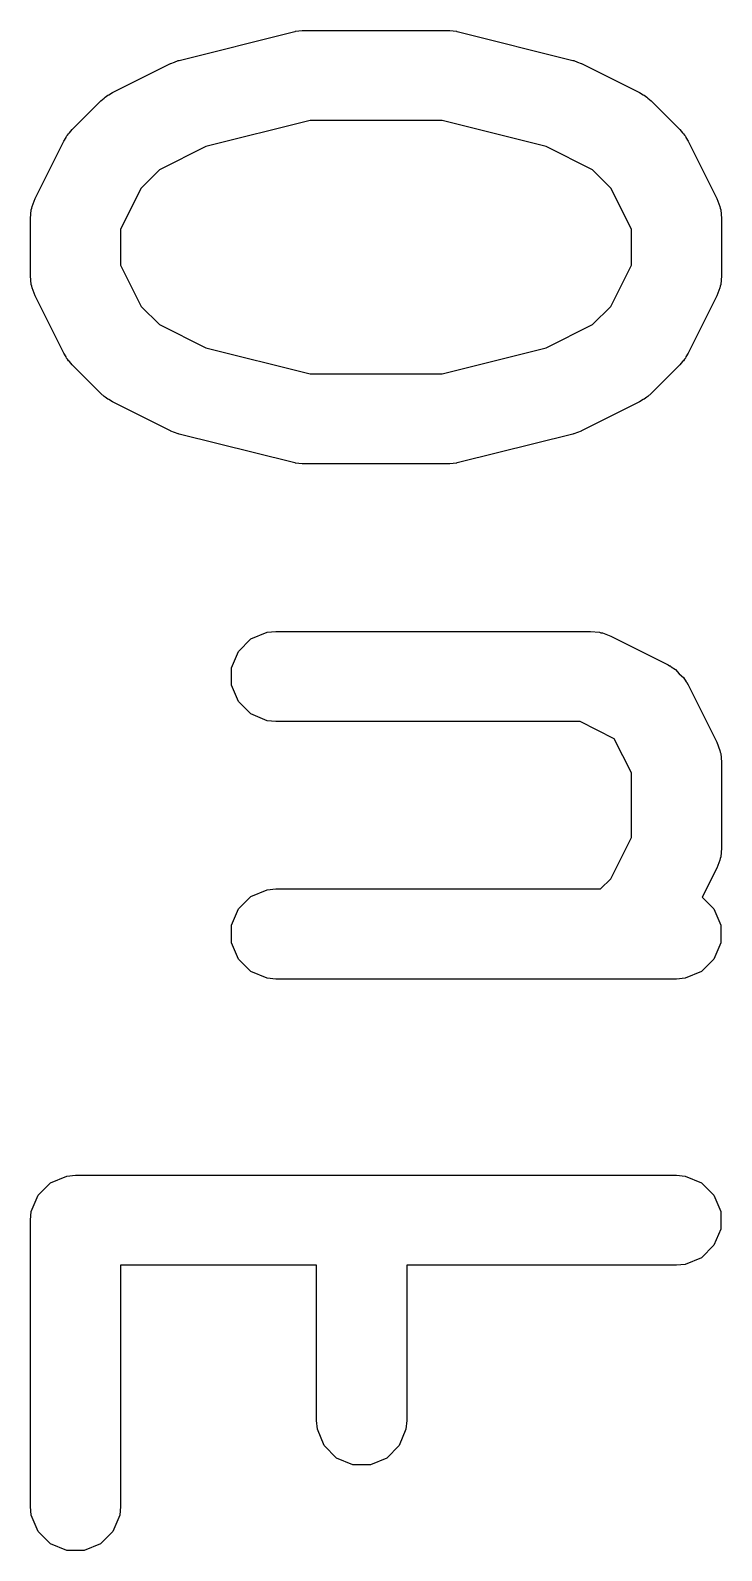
# Model space of a CAD drawing. Extents: x 2.01 to 5.6, y -4.28 to -1.65.
# Drawn here: x 4.952 to 4.9972, y -2.5655 to -2.4659 of the extents above; entities that cross this region are included whole.
import ezdxf

# ---------------------------------------------------------------- set-up
doc = ezdxf.new("R2010")
doc.units = 0
doc.header["$MEASUREMENT"] = 0
doc.layers.add('BLACK', color=7, linetype='CONTINUOUS')

msp = doc.modelspace()

# ---------------------------------------------------------------- linework, layer by layer
at = {"layer": 'BLACK', "linetype": 'CONTINUOUS'}
for p, q in [((4.961697, -2.467889), (4.969196, -2.466014)), ((4.969196, -2.466014), (4.969296, -2.465999)), ((4.969296, -2.465999), (4.969336, -2.465983)), ((4.969336, -2.465983), (4.969553, -2.465961)), ((4.969553, -2.465961), (4.969769, -2.46593)), ((4.969769, -2.46593), (4.969812, -2.465936)), ((4.969812, -2.465936), (4.969912, -2.465926)), ((4.969912, -2.465926), (4.979286, -2.465926)), ((4.979286, -2.465926), (4.979387, -2.465936)), ((4.979387, -2.465936), (4.97943, -2.46593)), ((4.97943, -2.46593), (4.979645, -2.465961)), ((4.979645, -2.465961), (4.979862, -2.465983)), ((4.979862, -2.465983), (4.979902, -2.465999)), ((4.979902, -2.465999), (4.980002, -2.466014)), ((4.980002, -2.466014), (4.987501, -2.467889)), ((4.957343, -2.469987), (4.961093, -2.468113)), ((4.961093, -2.468113), (4.961135, -2.468096)), ((4.961135, -2.468096), (4.961152, -2.468084)), ((4.961152, -2.468084), (4.961394, -2.467997)), ((4.961394, -2.467997), (4.961633, -2.467906)), ((4.961633, -2.467906), (4.961655, -2.467904)), ((4.961655, -2.467904), (4.961697, -2.467889)), ((4.987501, -2.467889), (4.987544, -2.467904)), ((4.987544, -2.467904), (4.987565, -2.467906)), ((4.987565, -2.467906), (4.987804, -2.467997)), ((4.987804, -2.467997), (4.988046, -2.468084)), ((4.988046, -2.468084), (4.988064, -2.468096)), ((4.988064, -2.468096), (4.988106, -2.468113)), ((4.988106, -2.468113), (4.991855, -2.469987)), ((4.954701, -2.472415), (4.956576, -2.470541)), ((4.956576, -2.470541), (4.956802, -2.470355)), ((4.956802, -2.470355), (4.956853, -2.470296)), ((4.956853, -2.470296), (4.956942, -2.47024)), ((4.956942, -2.47024), (4.957023, -2.470173)), ((4.957023, -2.470173), (4.957095, -2.470143)), ((4.957095, -2.470143), (4.957343, -2.469987)), ((4.991855, -2.469987), (4.992103, -2.470143)), ((4.992103, -2.470143), (4.992175, -2.470173)), ((4.992175, -2.470173), (4.992256, -2.47024)), ((4.992256, -2.47024), (4.992345, -2.470296)), ((4.992345, -2.470296), (4.992396, -2.470355)), ((4.992396, -2.470355), (4.992623, -2.47054)), ((4.992623, -2.47054), (4.994497, -2.472415)), ((4.9544, -2.472782), (4.954456, -2.472693)), ((4.954456, -2.472693), (4.954515, -2.472642)), ((4.954515, -2.472642), (4.954701, -2.472415)), ((4.970276, -2.471832), (4.963444, -2.47354)), ((4.978923, -2.471832), (4.970276, -2.471832)), ((4.985755, -2.47354), (4.978923, -2.471832)), ((4.994497, -2.472415), (4.994683, -2.472642)), ((4.994683, -2.472642), (4.994742, -2.472693)), ((4.994742, -2.472693), (4.994798, -2.472782)), ((4.952273, -2.476932), (4.954148, -2.473183)), ((4.954148, -2.473183), (4.954304, -2.472935)), ((4.954304, -2.472935), (4.954334, -2.472863)), ((4.954334, -2.472863), (4.9544, -2.472782)), ((4.963444, -2.47354), (4.960413, -2.475055)), ((4.988786, -2.475055), (4.985755, -2.47354)), ((4.994798, -2.472782), (4.994865, -2.472863)), ((4.994865, -2.472863), (4.994894, -2.472935)), ((4.994894, -2.472935), (4.99505, -2.473183)), ((4.99505, -2.473183), (4.996925, -2.476932)), ((4.960413, -2.475055), (4.959216, -2.476252)), ((4.989983, -2.476252), (4.988786, -2.475055)), ((4.959216, -2.476252), (4.957867, -2.47895)), ((4.991331, -2.47895), (4.989983, -2.476252)), ((4.951961, -2.478253), (4.952018, -2.477677)), ((4.952018, -2.477677), (4.952059, -2.477579)), ((4.952059, -2.477579), (4.952066, -2.477473)), ((4.952066, -2.477473), (4.952273, -2.476932)), ((4.996925, -2.476932), (4.997132, -2.477473)), ((4.997132, -2.477473), (4.99714, -2.477579)), ((4.99714, -2.477579), (4.99718, -2.477677)), ((4.99718, -2.477677), (4.997237, -2.478253)), ((4.951961, -2.482002), (4.951961, -2.478253)), ((4.997237, -2.478253), (4.997237, -2.482002)), ((4.957867, -2.47895), (4.957867, -2.481305)), ((4.991331, -2.481305), (4.991331, -2.47895)), ((4.957867, -2.481305), (4.959216, -2.484003)), ((4.989983, -2.484003), (4.991331, -2.481305)), ((4.952018, -2.482578), (4.951961, -2.482002)), ((4.952059, -2.482676), (4.952018, -2.482578)), ((4.952066, -2.482782), (4.952059, -2.482676)), ((4.99714, -2.482676), (4.997132, -2.482782)), ((4.99718, -2.482578), (4.99714, -2.482676)), ((4.997237, -2.482002), (4.99718, -2.482578)), ((4.952273, -2.483323), (4.952066, -2.482782)), ((4.954148, -2.487072), (4.952273, -2.483323)), ((4.996925, -2.483323), (4.99505, -2.487072)), ((4.997132, -2.482782), (4.996925, -2.483323)), ((4.959216, -2.484003), (4.960413, -2.4852)), ((4.988786, -2.4852), (4.989983, -2.484003)), ((4.960413, -2.4852), (4.963444, -2.486715)), ((4.985755, -2.486715), (4.988786, -2.4852)), ((4.954304, -2.48732), (4.954148, -2.487072)), ((4.954334, -2.487392), (4.954304, -2.48732)), ((4.9544, -2.487473), (4.954334, -2.487392)), ((4.954456, -2.487562), (4.9544, -2.487473)), ((4.954515, -2.487613), (4.954456, -2.487562)), ((4.954701, -2.48784), (4.954515, -2.487613)), ((4.963444, -2.486715), (4.970276, -2.488423)), ((4.978923, -2.488423), (4.985755, -2.486715)), ((4.994683, -2.487613), (4.994497, -2.48784)), ((4.994742, -2.487562), (4.994683, -2.487613)), ((4.994798, -2.487473), (4.994742, -2.487562)), ((4.994865, -2.487392), (4.994798, -2.487473)), ((4.994894, -2.48732), (4.994865, -2.487392)), ((4.99505, -2.487072), (4.994894, -2.48732)), ((4.956576, -2.489714), (4.954701, -2.48784)), ((4.970276, -2.488423), (4.978923, -2.488423)), ((4.994497, -2.48784), (4.992623, -2.489714)), ((4.956802, -2.4899), (4.956576, -2.489714)), ((4.956853, -2.489959), (4.956802, -2.4899)), ((4.956942, -2.490015), (4.956853, -2.489959)), ((4.957023, -2.490082), (4.956942, -2.490015)), ((4.957095, -2.490111), (4.957023, -2.490082)), ((4.957343, -2.490268), (4.957095, -2.490111)), ((4.961093, -2.492142), (4.957343, -2.490268)), ((4.991855, -2.490268), (4.988106, -2.492142)), ((4.992103, -2.490111), (4.991855, -2.490268)), ((4.992175, -2.490082), (4.992103, -2.490111)), ((4.992256, -2.490015), (4.992175, -2.490082)), ((4.992345, -2.489959), (4.992256, -2.490015)), ((4.992396, -2.4899), (4.992345, -2.489959)), ((4.992623, -2.489714), (4.992396, -2.4899)), ((4.961135, -2.492158), (4.961093, -2.492142)), ((4.961152, -2.492171), (4.961135, -2.492158)), ((4.961394, -2.492257), (4.961152, -2.492171)), ((4.961633, -2.492349), (4.961394, -2.492257)), ((4.961655, -2.492351), (4.961633, -2.492349)), ((4.961697, -2.492366), (4.961655, -2.492351)), ((4.969196, -2.494241), (4.961697, -2.492366)), ((4.987501, -2.492366), (4.980002, -2.494241)), ((4.987544, -2.492351), (4.987501, -2.492366)), ((4.987565, -2.492349), (4.987544, -2.492351)), ((4.987804, -2.492258), (4.987565, -2.492349)), ((4.988046, -2.492171), (4.987804, -2.492258)), ((4.988064, -2.492158), (4.988046, -2.492171)), ((4.988106, -2.492142), (4.988064, -2.492158)), ((4.969296, -2.494255), (4.969196, -2.494241)), ((4.969336, -2.494272), (4.969296, -2.494255)), ((4.969553, -2.494293), (4.969336, -2.494272)), ((4.969769, -2.494325), (4.969553, -2.494293)), ((4.969812, -2.494319), (4.969769, -2.494325)), ((4.969912, -2.494329), (4.969812, -2.494319)), ((4.979286, -2.494329), (4.969912, -2.494329)), ((4.979387, -2.494319), (4.979286, -2.494329)), ((4.97943, -2.494325), (4.979387, -2.494319)), ((4.979645, -2.494293), (4.97943, -2.494325)), ((4.979862, -2.494272), (4.979645, -2.494293)), ((4.979902, -2.494255), (4.979862, -2.494272)), ((4.980002, -2.494241), (4.979902, -2.494255)), ((4.966397, -2.505794), (4.967461, -2.505353)), ((4.967461, -2.505353), (4.968037, -2.505296)), ((4.968037, -2.505296), (4.98866, -2.505296)), ((4.98866, -2.505296), (4.989236, -2.505353)), ((4.989236, -2.505353), (4.989334, -2.505394)), ((4.989334, -2.505394), (4.98944, -2.505401)), ((4.98944, -2.505401), (4.98998, -2.505608)), ((4.98998, -2.505608), (4.99373, -2.507483)), ((4.965582, -2.506609), (4.966397, -2.505794)), ((4.965141, -2.507673), (4.965582, -2.506609)), ((4.99373, -2.507483), (4.993826, -2.507543)), ((4.993826, -2.507543), (4.993872, -2.507559)), ((4.993872, -2.507559), (4.993928, -2.507608)), ((4.965141, -2.508825), (4.965141, -2.507673)), ((4.993928, -2.507608), (4.99422, -2.507791)), ((4.99422, -2.507791), (4.994462, -2.508071)), ((4.994462, -2.508071), (4.994742, -2.508313)), ((4.994742, -2.508313), (4.994926, -2.508605)), ((4.965582, -2.509889), (4.965141, -2.508825)), ((4.994926, -2.508605), (4.994975, -2.508661)), ((4.994975, -2.508661), (4.99499, -2.508707)), ((4.99499, -2.508707), (4.99505, -2.508803)), ((4.99505, -2.508803), (4.996925, -2.512553)), ((4.966397, -2.510704), (4.965582, -2.509889)), ((4.967461, -2.511145), (4.966397, -2.510704)), ((4.968037, -2.511202), (4.967461, -2.511145)), ((4.987963, -2.511202), (4.968037, -2.511202)), ((4.990209, -2.512325), (4.987963, -2.511202)), ((4.991331, -2.51457), (4.990209, -2.512325)), ((4.996925, -2.512553), (4.997132, -2.513093)), ((4.997132, -2.513093), (4.99714, -2.513199)), ((4.99714, -2.513199), (4.99718, -2.513297)), ((4.99718, -2.513297), (4.997237, -2.513873)), ((4.991331, -2.518801), (4.991331, -2.51457)), ((4.997237, -2.513873), (4.997237, -2.519498)), ((4.989983, -2.521498), (4.991331, -2.518801)), ((4.997237, -2.519498), (4.99718, -2.520074)), ((4.997132, -2.520277), (4.996925, -2.520818)), ((4.99714, -2.520172), (4.997132, -2.520277)), ((4.99718, -2.520074), (4.99714, -2.520172)), ((4.989312, -2.522169), (4.989983, -2.521498)), ((4.996925, -2.520818), (4.995975, -2.522718)), ((4.966397, -2.522667), (4.967461, -2.522226)), ((4.967461, -2.522226), (4.968037, -2.522169)), ((4.968037, -2.522169), (4.989312, -2.522169)), ((4.965141, -2.524546), (4.965582, -2.523481)), ((4.965582, -2.523481), (4.966397, -2.522667)), ((4.995975, -2.522718), (4.996739, -2.523481)), ((4.996739, -2.523481), (4.99718, -2.524546)), ((4.965141, -2.525698), (4.965141, -2.524546)), ((4.99718, -2.524546), (4.99718, -2.525698)), ((4.965582, -2.526762), (4.965141, -2.525698)), ((4.99718, -2.525698), (4.996739, -2.526762)), ((4.966397, -2.527577), (4.965582, -2.526762)), ((4.996739, -2.526762), (4.995925, -2.527577)), ((4.967461, -2.528018), (4.966397, -2.527577)), ((4.968037, -2.528075), (4.967461, -2.528018)), ((4.994284, -2.528075), (4.968037, -2.528075)), ((4.99486, -2.528018), (4.994284, -2.528075)), ((4.995925, -2.527577), (4.99486, -2.528018)), ((4.952459, -2.542229), (4.953274, -2.541414)), ((4.953274, -2.541414), (4.954338, -2.540974)), ((4.954338, -2.540974), (4.954914, -2.540917)), ((4.954914, -2.540917), (4.994284, -2.540917)), ((4.994284, -2.540917), (4.99486, -2.540974)), ((4.99486, -2.540974), (4.995925, -2.541414)), ((4.995925, -2.541414), (4.996739, -2.542229)), ((4.952018, -2.543293), (4.952459, -2.542229)), ((4.996739, -2.542229), (4.99718, -2.543293)), ((4.951961, -2.54387), (4.952018, -2.543293)), ((4.99718, -2.543293), (4.99718, -2.544446)), ((4.951961, -2.562617), (4.951961, -2.54387)), ((4.99718, -2.544446), (4.996739, -2.54551)), ((4.995925, -2.546325), (4.99486, -2.546766)), ((4.996739, -2.54551), (4.995925, -2.546325)), ((4.970709, -2.546822), (4.957867, -2.546822)), ((4.957867, -2.546822), (4.957867, -2.562617)), ((4.970709, -2.556993), (4.970709, -2.546822)), ((4.994284, -2.546822), (4.976615, -2.546822)), ((4.976615, -2.546822), (4.976615, -2.556993)), ((4.99486, -2.546766), (4.994284, -2.546822)), ((4.970766, -2.557569), (4.970709, -2.556993)), ((4.976615, -2.556993), (4.976558, -2.557569)), ((4.971207, -2.558633), (4.970766, -2.557569)), ((4.976558, -2.557569), (4.976117, -2.558633)), ((4.972021, -2.559448), (4.971207, -2.558633)), ((4.976117, -2.558633), (4.975302, -2.559448)), ((4.973086, -2.559889), (4.972021, -2.559448)), ((4.974238, -2.559889), (4.973086, -2.559889)), ((4.975302, -2.559448), (4.974238, -2.559889)), ((4.952018, -2.563193), (4.951961, -2.562617)), ((4.952459, -2.564258), (4.952018, -2.563193)), ((4.95781, -2.563193), (4.957369, -2.564258)), ((4.957867, -2.562617), (4.95781, -2.563193)), ((4.953274, -2.565072), (4.952459, -2.564258)), ((4.957369, -2.564258), (4.956555, -2.565072)), ((4.954338, -2.565513), (4.953274, -2.565072)), ((4.956555, -2.565072), (4.95549, -2.565513)), ((4.95549, -2.565513), (4.954338, -2.565513))]:
    msp.add_line(p, q, dxfattribs=at)

doc.saveas('drawing.dxf')
